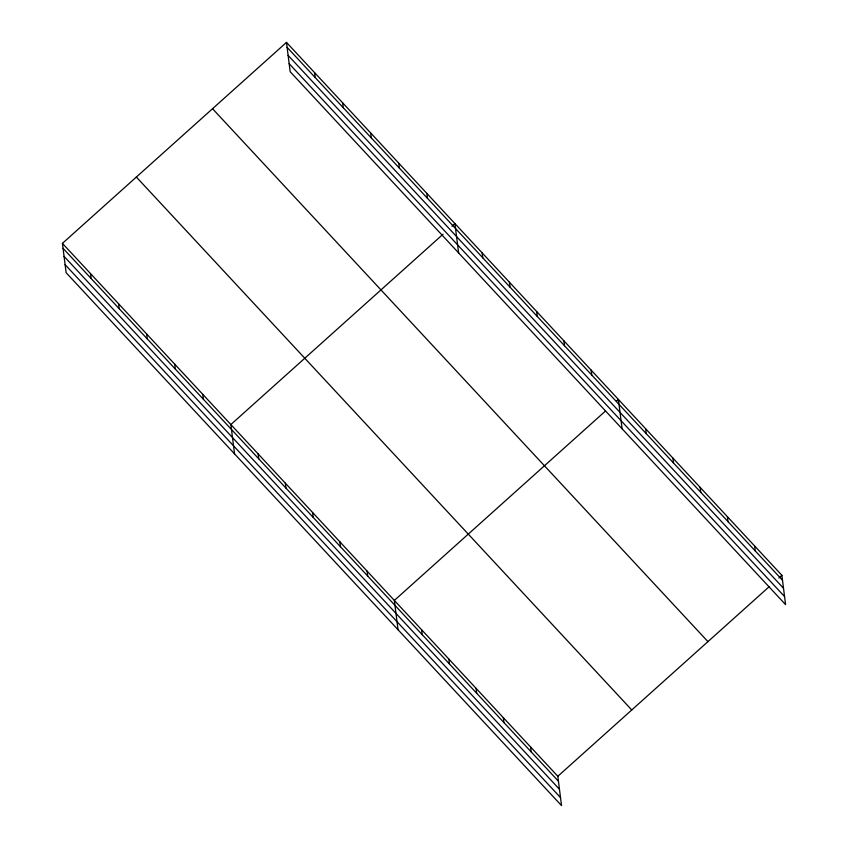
<?xml version="1.0" encoding="UTF-8"?>
<svg xmlns="http://www.w3.org/2000/svg" width="848" height="848" viewBox="0 0 848 848"><rect width="100%" height="100%" fill="white"/><g stroke="black" fill="none" stroke-linecap="round" stroke-linejoin="round"><path stroke-width="1.27" d="M62.423 243.376L557.825 776.28L561.524 805.6L66.123 272.696L62.423 243.376L286.476 42.4L781.877 575.304L785.577 604.624L290.175 71.72L286.476 42.4M443.08 234.196L230.857 424.562L234.557 453.881M451.952 226.246L454.91 223.586L458.62 252.905M605.578 410.941L394.341 600.426L398.041 629.735M616.422 401.221L618.393 399.45L622.093 428.759M557.825 776.28L769.062 586.805M778.92 577.965L781.877 575.304M287.09 47.318L782.503 580.233M288.108 55.374L783.52 588.279M289.157 63.664L784.57 596.579M212.541 108.724L707.942 641.629M136.358 177.052L631.76 709.967M63.038 248.294L558.44 781.209M64.056 256.35L559.457 789.255M65.105 264.64L560.507 797.555M754.635 545.995L755.25 550.924M727.383 516.686L728.008 521.615M700.141 487.377L700.755 492.306M672.888 458.068L673.513 462.987M645.646 428.759L646.261 433.678M591.151 370.141L591.766 375.06M563.899 340.832L564.524 345.751M536.657 311.523L537.272 316.442M509.404 282.204L510.03 287.133M482.162 252.895L482.777 257.824M530.572 746.971L531.198 751.9M503.33 717.662L503.956 722.591M426.841 193.386L427.456 198.315M476.078 688.353L476.703 693.282M398.761 163.198L399.387 168.116M448.836 659.044L449.461 663.973M370.693 132.998L371.318 137.917M421.583 629.735L422.209 634.654M342.624 102.799L343.239 107.717M314.544 72.599L315.17 77.518M367.089 571.117L367.714 576.036M339.847 541.808L340.472 546.727M312.594 512.499L313.219 517.418M285.352 483.19L285.977 488.109M258.099 453.871L258.725 458.8M202.789 394.362L203.403 399.291M174.709 364.174L175.335 369.092M146.64 333.974L147.255 338.893M118.561 303.775L119.186 308.693M90.492 273.575L91.118 278.494"/></g></svg>
